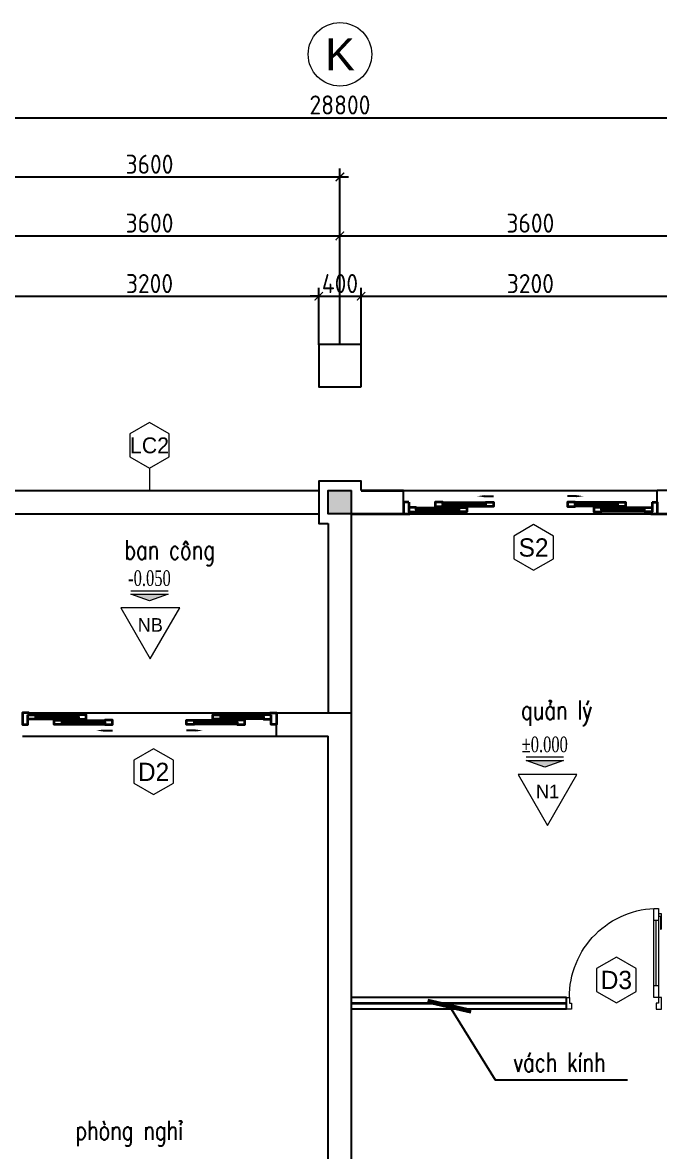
# Model space of a CAD drawing. Header units: millimetres. Extents: x 370 to 37395, y 1571 to 23130.
# Drawn here: x 16215 to 22235, y 12465 to 23130 of the extents above; entities that cross this region are included whole.
import ezdxf
from ezdxf.enums import TextEntityAlignment as Align

# ---------------------------------------------------------------- set-up
doc = ezdxf.new("R2010")
doc.units = ezdxf.units.MM
for name, color, linetype in [('Dim', 144, 'Continuous'), ('HATCH', 8, 'Continuous'), ('MURC', 7, 'Continuous'), ('TEXT', 11, 'Continuous'), ('THAY', 9, 'Continuous'), ('tuong', 11, 'Continuous')]:
    doc.layers.add(name, color=color, linetype=linetype)
for name, color, linetype, lineweight in [('N-CUA', 254, 'Continuous', 18), ('NETMANH', 43, 'Continuous', 15), ('NEW', 11, 'Continuous', 35), ('ZONES', 7, 'Continuous', 18)]:
    doc.layers.add(name, color=color, linetype=linetype, lineweight=lineweight)
doc.styles.add('ARIALH', font='VnArialH.TTF')
doc.styles.add('AVANTH', font='VnAvantH.TTF')
doc.styles.add('ISOCP', font='isocp.shx')
doc.styles.add('VNS', font='vntimeh.shx', dxfattribs={"width": 0.7})
doc.styles.add('VNSIMLI', font='vnsimli.shx', dxfattribs={"width": 0.75})
doc.dimstyles.new('1-100', dxfattribs={"dimtxt": 180, "dimasz": 80, "dimexe": 80, "dimexo": 0, "dimgap": 30, "dimtad": 1, "dimdec": 0, "dimzin": 0, "dimdsep": 46, "dimtxsty": 'ISOCP', "dimblk1": 'ARCHTICK', "dimblk2": 'ARCHTICK', "dimsah": 1, "dimcen": 0.09, "dimdle": 80, "dimclrd": 8, "dimclre": 256, "dimclrt": 11, "dimadec": 0, "dimazin": 0, "dimtfac": 1, "dimtdec": 0, "dimtix": 1, "dimtmove": 2, "dimatfit": 3, "dimldrblk": 'ARCHTICK', "dimfxl": 80, "dimtolj": 1, "dimtzin": 0, "dimlwd": -1, "dimarcsym": 0})
doc.dimstyles.new('100x2nn', dxfattribs={"dimscale": 2, "dimtxt": 180, "dimasz": 80, "dimexe": 80, "dimexo": 0, "dimgap": 30, "dimtad": 1, "dimdec": 0, "dimzin": 0, "dimdsep": 46, "dimtxsty": 'ISOCP', "dimblk1": 'ARCHTICK', "dimblk2": 'ARCHTICK', "dimsah": 1, "dimcen": 0.09, "dimdle": 80, "dimclrd": 8, "dimclre": 8, "dimclrt": 7, "dimadec": 0, "dimazin": 0, "dimtfac": 1, "dimtdec": 0, "dimtmove": 2, "dimatfit": 3, "dimldrblk": 'ARCHTICK', "dimfxl": 80, "dimtolj": 1, "dimtzin": 0, "dimarcsym": 0})

# ---------------------------------------------------------------- blocks, each defined once
blk = doc.blocks.new('_ArchTick')
at = {"color": 0, "linetype": 'ByBlock', "const_width": 0.15}
blk.add_lwpolyline([(-0.5, -0.5), (0.5, 0.5)], dxfattribs=at)
blk = doc.blocks.new('*D641')
at = {"layer": 'Defpoints', "color": 0, "transparency": 16777216}
for p in [(19014.87365143348, 20544.32543919711), (15814.87365143138, 20084.56268824228), (19014.87365143348, 20084.56268824228)]:
    blk.add_point(p, dxfattribs=at)
at = {"layer": 'Dim', "lineweight": -2, "transparency": 16777216}
for p, q in [((15814.87365143138, 20084.56268824228), (15814.87365143138, 20624.32543919711)), ((19014.87365143348, 20084.56268824228), (19014.87365143348, 20624.32543919711))]:
    blk.add_line(p, q, dxfattribs=at)
at = {"layer": 'Dim', "color": 8, "transparency": 16777216}
blk.add_line((15734.87365143138, 20544.32543919711), (19094.87365143348, 20544.32543919711), dxfattribs=at)
at = {"layer": 'Dim', "color": 8, "transparency": 16777216, "xscale": 80, "yscale": 80, "zscale": 80, "rotation": 180}
blk.add_blockref('_ArchTick', (15814.87365143138, 20544.32543919711), dxfattribs=at)
at = {"layer": 'Dim', "color": 8, "transparency": 16777216, "xscale": 80, "yscale": 80, "zscale": 80}
blk.add_blockref('_ArchTick', (19014.87365143348, 20544.32543919711), dxfattribs=at)
at = {"layer": 'Dim', "color": 11, "transparency": 16777216, "insert": (17414.87365143243, 20664.34315573254), "char_height": 180, "attachment_point": 5, "style": 'ISOCP'}
blk.add_mtext('\\A1;3200', dxfattribs=at)
blk = doc.blocks.new('*D642')
at = {"layer": 'Defpoints', "color": 0, "transparency": 16777216}
for p in [(19414.87365143115, 20544.32543919711), (19014.87365143348, 20084.56268824228), (19414.87365143115, 20084.56268824228)]:
    blk.add_point(p, dxfattribs=at)
at = {"layer": 'Dim', "lineweight": -2, "transparency": 16777216}
for p, q in [((19014.87365143348, 20084.56268824228), (19014.87365143348, 20624.32543919711)), ((19414.87365143115, 20084.56268824228), (19414.87365143115, 20624.32543919711))]:
    blk.add_line(p, q, dxfattribs=at)
at = {"layer": 'Dim', "color": 8, "transparency": 16777216}
for p, q in [((19014.87365143348, 20544.32543919711), (18934.87365143348, 20544.32543919711)), ((19014.87365143348, 20544.32543919711), (19414.87365143115, 20544.32543919711)), ((19414.87365143115, 20544.32543919711), (19494.87365143115, 20544.32543919711))]:
    blk.add_line(p, q, dxfattribs=at)
at = {"layer": 'Dim', "color": 8, "transparency": 16777216, "xscale": 80, "yscale": 80, "zscale": 80}
blk.add_blockref('_ArchTick', (19014.87365143348, 20544.32543919711), dxfattribs=at)
at = {"layer": 'Dim', "color": 8, "transparency": 16777216, "xscale": 80, "yscale": 80, "zscale": 80, "rotation": 180}
blk.add_blockref('_ArchTick', (19414.87365143115, 20544.32543919711), dxfattribs=at)
at = {"layer": 'Dim', "color": 11, "transparency": 16777216, "insert": (19214.87365143232, 20664.32543919711), "char_height": 180, "attachment_point": 5, "style": 'ISOCP'}
blk.add_mtext('\\A1;400', dxfattribs=at)
blk = doc.blocks.new('*D643')
at = {"layer": 'Defpoints', "color": 0, "transparency": 16777216}
for p in [(22614.87365143115, 20544.32543919711), (19414.87365143115, 20084.56268824228), (22614.87365143115, 20084.56268824228)]:
    blk.add_point(p, dxfattribs=at)
at = {"layer": 'Dim', "lineweight": -2, "transparency": 16777216}
for p, q in [((19414.87365143115, 20084.56268824228), (19414.87365143115, 20624.32543919711)), ((22614.87365143115, 20084.56268824228), (22614.87365143115, 20624.32543919711))]:
    blk.add_line(p, q, dxfattribs=at)
at = {"layer": 'Dim', "color": 8, "transparency": 16777216}
blk.add_line((19334.87365143115, 20544.32543919711), (22694.87365143115, 20544.32543919711), dxfattribs=at)
at = {"layer": 'Dim', "color": 8, "transparency": 16777216, "xscale": 80, "yscale": 80, "zscale": 80, "rotation": 180}
blk.add_blockref('_ArchTick', (19414.87365143115, 20544.32543919711), dxfattribs=at)
at = {"layer": 'Dim', "color": 8, "transparency": 16777216, "xscale": 80, "yscale": 80, "zscale": 80}
blk.add_blockref('_ArchTick', (22614.87365143115, 20544.32543919711), dxfattribs=at)
at = {"layer": 'Dim', "color": 11, "transparency": 16777216, "insert": (21014.87365143115, 20664.34315573254), "char_height": 180, "attachment_point": 5, "style": 'ISOCP'}
blk.add_mtext('\\A1;3200', dxfattribs=at)
blk = doc.blocks.new('*D607')
at = {"layer": 'Defpoints', "color": 0, "transparency": 16777216}
for p in [(19214.87365143115, 21115.64481873914), (15614.87365143138, 20084.56268824228), (19214.87365143115, 20084.56268824228)]:
    blk.add_point(p, dxfattribs=at)
at = {"layer": 'Dim', "lineweight": -2, "transparency": 16777216}
for p, q in [((15614.87365143138, 20084.56268824228), (15614.87365143138, 21195.64481873914)), ((19214.87365143115, 20084.56268824228), (19214.87365143115, 21195.64481873914))]:
    blk.add_line(p, q, dxfattribs=at)
at = {"layer": 'Dim', "color": 8, "transparency": 16777216}
blk.add_line((15534.87365143138, 21115.64481873914), (19294.87365143115, 21115.64481873914), dxfattribs=at)
at = {"layer": 'Dim', "color": 8, "transparency": 16777216, "xscale": 80, "yscale": 80, "zscale": 80, "rotation": 180}
blk.add_blockref('_ArchTick', (15614.87365143138, 21115.64481873914), dxfattribs=at)
at = {"layer": 'Dim', "color": 8, "transparency": 16777216, "xscale": 80, "yscale": 80, "zscale": 80}
blk.add_blockref('_ArchTick', (19214.87365143115, 21115.64481873914), dxfattribs=at)
at = {"layer": 'Dim', "color": 11, "transparency": 16777216, "insert": (17414.87365143127, 21235.64481873914), "char_height": 180, "attachment_point": 5, "style": 'ISOCP'}
blk.add_mtext('\\A1;3600', dxfattribs=at)
blk = doc.blocks.new('*D608')
at = {"layer": 'Defpoints', "color": 0, "transparency": 16777216}
for p in [(22814.87365143115, 21115.64481873914), (19214.87365143115, 20084.56268824228), (22814.87365143115, 20084.56268824228)]:
    blk.add_point(p, dxfattribs=at)
at = {"layer": 'Dim', "lineweight": -2, "transparency": 16777216}
for p, q in [((19214.87365143115, 20084.56268824228), (19214.87365143115, 21195.64481873914)), ((22814.87365143115, 20084.56268824228), (22814.87365143115, 21195.64481873914))]:
    blk.add_line(p, q, dxfattribs=at)
at = {"layer": 'Dim', "color": 8, "transparency": 16777216}
blk.add_line((19134.87365143115, 21115.64481873914), (22894.87365143115, 21115.64481873914), dxfattribs=at)
at = {"layer": 'Dim', "color": 8, "transparency": 16777216, "xscale": 80, "yscale": 80, "zscale": 80, "rotation": 180}
blk.add_blockref('_ArchTick', (19214.87365143115, 21115.64481873914), dxfattribs=at)
at = {"layer": 'Dim', "color": 8, "transparency": 16777216, "xscale": 80, "yscale": 80, "zscale": 80}
blk.add_blockref('_ArchTick', (22814.87365143115, 21115.64481873914), dxfattribs=at)
at = {"layer": 'Dim', "color": 11, "transparency": 16777216, "insert": (21014.87365143115, 21235.64481873914), "char_height": 180, "attachment_point": 5, "style": 'ISOCP'}
blk.add_mtext('\\A1;3600', dxfattribs=at)
blk = doc.blocks.new('*D626')
at = {"layer": 'Defpoints', "color": 0, "transparency": 16777216}
for p in [(19214.87365143115, 21672.0965163998), (15614.87365143138, 20559.06554440099), (19214.87365143115, 20559.06554440099)]:
    blk.add_point(p, dxfattribs=at)
at = {"layer": 'Dim', "color": 8, "transparency": 16777216}
blk.add_line((15534.87365143138, 21672.0965163998), (19294.87365143115, 21672.0965163998), dxfattribs=at)
at = {"layer": 'Dim', "lineweight": -2, "transparency": 16777216}
for p, q in [((15614.87365143138, 20559.06554440099), (15614.87365143138, 21752.0965163998)), ((19214.87365143115, 20559.06554440099), (19214.87365143115, 21752.0965163998))]:
    blk.add_line(p, q, dxfattribs=at)
at = {"layer": 'Dim', "color": 8, "transparency": 16777216, "xscale": 80, "yscale": 80, "zscale": 80, "rotation": 180}
blk.add_blockref('_ArchTick', (15614.87365143138, 21672.0965163998), dxfattribs=at)
at = {"layer": 'Dim', "color": 8, "transparency": 16777216, "xscale": 80, "yscale": 80, "zscale": 80}
blk.add_blockref('_ArchTick', (19214.87365143115, 21672.0965163998), dxfattribs=at)
at = {"layer": 'Dim', "color": 11, "transparency": 16777216, "insert": (17414.87365143127, 21792.0965163998), "char_height": 180, "attachment_point": 5, "style": 'ISOCP'}
blk.add_mtext('\\A1;3600', dxfattribs=at)
blk = doc.blocks.new('AXIS')
at = {"layer": 'ZONES'}
blk.add_circle((0, 0), 300, dxfattribs=at)
at = {"layer": 'ZONES', "style": 'ARIALH'}
blk.add_attdef('TENTRUCDINHVI', text='', height=300, dxfattribs=at).set_placement((0, 0), align=Align.MIDDLE)
blk = doc.blocks.new('*D592')
at = {"layer": 'Defpoints', "color": 0, "transparency": 16777216}
for p in [(33614.87365143115, 22231.98513954987), (4814.873651431612, 20559.06554440099), (33614.87365143115, 20559.06554440099)]:
    blk.add_point(p, dxfattribs=at)
at = {"layer": 'Dim', "lineweight": -2, "transparency": 16777216}
for p, q in [((4814.873651431612, 20559.06554440099), (4814.873651431612, 22311.98513954987)), ((33614.87365143115, 20559.06554440099), (33614.87365143115, 22311.98513954987))]:
    blk.add_line(p, q, dxfattribs=at)
at = {"layer": 'Dim', "color": 8, "transparency": 16777216}
blk.add_line((4734.873651431612, 22231.98513954987), (33694.87365143115, 22231.98513954987), dxfattribs=at)
at = {"layer": 'Dim', "color": 8, "transparency": 16777216, "xscale": 80, "yscale": 80, "zscale": 80, "rotation": 180}
blk.add_blockref('_ArchTick', (4814.873651431612, 22231.98513954987), dxfattribs=at)
at = {"layer": 'Dim', "color": 8, "transparency": 16777216, "xscale": 80, "yscale": 80, "zscale": 80}
blk.add_blockref('_ArchTick', (33614.87365143115, 22231.98513954987), dxfattribs=at)
at = {"layer": 'Dim', "color": 11, "transparency": 16777216, "insert": (19214.87365143138, 22352.00285608531), "char_height": 180, "attachment_point": 5, "style": 'ISOCP'}
blk.add_mtext('\\A1;28800', dxfattribs=at)
blk = doc.blocks.new('D-W')
blk.add_lwpolyline([(0, 0), (-259.8076211353182, -150), (-259.8076211353182, -450), (0, -600), (259.8076211353182, -450), (259.8076211353182, -150)], close=True)
at = {"layer": 'ZONES', "style": 'AVANTH'}
blk.add_attdef('DS', text='', height=240, dxfattribs=at).set_placement((-2.2700988e-09, -299.9999999994325), align=Align.MIDDLE)
blk = doc.blocks.new('c900')
blk.add_line((51.42857142843422, 224.2857142854773), (51.42857142843422, 838.571428570256))
for points in [[(28.57142857133295, 903.0039585628838), (3.851529801933793, 903.0039585628838), (3.851529801933793, 754.6845659462268)], [(28.57142857133295, 878.2840597934846), (8.795509555842727, 878.2840597934846), (8.795509555784518, 754.6845659462268), (3.851529801933793, 754.6845659462268)], [(28.57142857133295, 838.571428570256), (74.28571428553549, 838.571428570256), (74.28571428553549, 952.8571428557623), (28.57142857133295, 952.8571428557623), (28.57142857133295, 838.571428570256)], [(28.57142857133295, 853.5641610240273), (28.57142857133295, 208.8795950778003)], [(74.28571428553549, 224.2857142854773), (74.2857142855937, 868.9702802317332)], [(74.28571428553549, 224.2857142854773), (28.57142857133295, 224.2857142854773), (28.57142857133295, 109.9999999999709), (74.28571428553549, 109.9999999999709), (74.28571428553549, 224.2857142854773)]]:
    blk.add_lwpolyline(points)
for points in [[(0, 0), (-2.91038e-11, 109.9999999999709), (28.57142857133295, 109.9999999999709), (28.57142857136205, 57.1428571427532), (50.00000000005821, 57.1428571427823), (50.00000000005821, 2.91038e-11)], [(899.9999999985448, 0), (899.9999999985156, 109.9999999999709), (871.4285714271537, 109.9999999999709), (871.4285714271828, 57.1428571427532), (850.0000000000291, 57.1428571427532), (850.0000000000291, 0)]]:
    blk.add_lwpolyline(points, close=True)
at = {"layer": 'NETMANH'}
blk.add_arc((33.06471053045243, 114.4932819590321), 838.3759018727583, 359.6929213673293, 90.30707863267065, dxfattribs=at)
blk = doc.blocks.new('CAODO')
blk.add_hatch(color=256).paths.add_polyline_path([(0, 0), (-225, 80), (225, 80)])
blk.add_line((-224.999999998021, 123.5442020691989), (225.0000000019791, 123.5442020691989))
blk.add_lwpolyline([(0, 0), (-225, 80), (225, 80), (0, 0)])
at = {"layer": 'ZONES', "style": 'VNS', "width": 0.7}
blk.add_attdef('CAODO', text='', height=187.2, dxfattribs=at).set_placement((1.9790605e-09, 273.5442020691989), align=Align.MIDDLE)
blk = doc.blocks.new('MAT')
blk.add_lwpolyline([(-11.35755759902531, 94.63501609479229), (508.2576846716692, 994.6350160947912), (-530.9727998696653, 994.6350160947912)], close=True)
at = {"layer": 'ZONES', "style": 'AVANTH'}
blk.add_attdef('DS', text='', height=240, dxfattribs=at).set_placement((-11.35755760129905, 694.6350160944284), align=Align.MIDDLE)

msp = doc.modelspace()

# ---------------------------------------------------------------- hatches: boundary and pattern name
at = {"layer": 'HATCH'}
msp.add_hatch(color=256, dxfattribs=at).paths.add_polyline_path([(19324.87365143115, 18488.58261080562), (19104.87365143115, 18488.58261080562), (19104.87365143115, 18708.58261080562), (19324.87365143115, 18708.58261080562)])

# ---------------------------------------------------------------- linework, layer by layer
at = {"layer": 'HATCH', "linetype": 'Continuous'}
for p, q in [((19814.87365143417, 18708.58261080841), (22214.87365143488, 18708.58261080841)), ((19874.87365143394, 18488.58261080469), (22154.87365143487, 18488.58261080469)), ((16274.87365143045, 16608.58261080282), (18554.87365143138, 16608.58261080282)), ((16214.87365143068, 16388.58261080562), (18614.87365143138, 16388.58261080562))]:
    msp.add_line(p, q, dxfattribs=at)
at = {"layer": 'MURC'}
for p, q in [((20579.54049160259, 18655.61430099151), (20664.84673665741, 18655.61430099151)), ((21450.20681126832, 18655.61430099151), (21364.9005662135, 18655.61430099151)), ((16979.5404915991, 16441.55092061694), (17064.84673665391, 16441.55092061694)), ((17850.20681126483, 16441.55092061694), (17764.90056621001, 16441.55092061694))]:
    msp.add_line(p, q, dxfattribs=at)
for points in [[(20592.87365143371, 18575.58261080469), (20186.87365143394, 18575.58261080469), (20186.87365143394, 18581.58261080469), (20592.87365143371, 18581.58261080469)], [(21436.87365143511, 18575.58261080469), (21842.87365143488, 18575.58261080469), (21842.87365143488, 18581.58261080469), (21436.87365143511, 18581.58261080469)], [(20342.87365143395, 18525.58261080469), (19936.87365143394, 18525.58261080469), (19936.87365143394, 18531.58261080469), (20342.87365143395, 18531.58261080469)], [(21686.87365143488, 18525.58261080469), (22092.87365143488, 18525.58261080469), (22092.87365143488, 18531.58261080469), (21686.87365143488, 18531.58261080469)], [(16742.87365143022, 16571.58261080283), (16336.87365143045, 16571.58261080283), (16336.87365143045, 16565.58261080282), (16742.87365143022, 16565.58261080282)], [(18086.87365143138, 16571.58261080283), (18492.87365143138, 16571.58261080283), (18492.87365143138, 16565.58261080282), (18086.87365143138, 16565.58261080282)], [(16992.87365143022, 16521.58261080282), (16586.87365143022, 16521.58261080282), (16586.87365143022, 16515.58261080283), (16992.87365143022, 16515.58261080283)], [(17836.87365143161, 16521.58261080282), (18242.87365143138, 16521.58261080282), (18242.87365143138, 16515.58261080283), (17836.87365143161, 16515.58261080283)]]:
    msp.add_lwpolyline(points, close=True, dxfattribs=at)
at = {"layer": 'NEW'}
for p, q in [((19414.87365143115, 18708.58261080562), (19814.87365143394, 18708.58261080562)), ((19324.87365143138, 18488.58261080562), (19874.87365143394, 18488.58261080469)), ((21354.87365143255, 13863.58261080375), (19324.87365143161, 13863.58261080375))]:
    msp.add_line(p, q, dxfattribs=at)
for points in [[(19864.87365143394, 18598.58261080469), (19814.87365143394, 18598.58261080469), (19814.87365143394, 18488.58261080469)], [(19864.87365143394, 18598.58261080469), (19864.87365143394, 18508.58261080469), (19928.87365143394, 18508.58261080469), (19928.87365143394, 18510.58261080469), (19930.87365143394, 18510.58261080469), (19930.87365143394, 18508.58261080469), (19936.87365143394, 18508.58261080469), (19936.87365143394, 18510.58261080469), (19942.87365143394, 18516.58261080469), (19944.87365143394, 18516.58261080469), (19944.87365143394, 18525.58261080469), (19936.87365143394, 18525.58261080469), (19936.87365143394, 18548.58261080469), (19930.87365143394, 18548.58261080469), (19930.87365143394, 18546.58261080469), (19928.87365143394, 18546.58261080469), (19928.87365143394, 18548.58261080469), (19864.87365143394, 18548.58261080469)], [(22164.87365143488, 18598.58261080469), (22164.87365143488, 18508.58261080469), (22100.87365143488, 18508.58261080469), (22100.87365143488, 18510.58261080469), (22098.87365143488, 18510.58261080469), (22098.87365143488, 18508.58261080469), (22092.87365143488, 18508.58261080469), (22092.87365143488, 18510.58261080469), (22086.87365143464, 18516.58261080469), (22084.87365143488, 18516.58261080469), (22084.87365143488, 18525.58261080469), (22092.87365143488, 18525.58261080469), (22092.87365143488, 18548.58261080469), (22098.87365143488, 18548.58261080469), (22098.87365143488, 18546.58261080469), (22100.87365143488, 18546.58261080469), (22100.87365143488, 18548.58261080469), (22164.87365143488, 18548.58261080469)], [(22164.87365143488, 18598.58261080469), (22214.87365143488, 18598.58261080469), (22214.87365143488, 18488.58261080469)], [(19874.87365143394, 18488.58261080469), (19874.87365143394, 18508.58261080469)], [(22154.87365143487, 18508.58261080469), (22154.87365143487, 18488.58261080469), (22704.87365143115, 18488.58261080562)], [(16274.87365143045, 16588.58261080282), (16274.87365143045, 16608.58261080282), (16214.87365143045, 16608.58261080282), (16214.87365143045, 16498.58261080282), (16264.87365143045, 16498.58261080282), (16264.87365143045, 16588.58261080282), (16264.87365143045, 16588.58261080282)], [(16264.87365143045, 16588.58261080282), (16328.87365143045, 16588.58261080282), (16328.87365143045, 16586.58261080282), (16330.87365143045, 16586.58261080282), (16330.87365143045, 16588.58261080282), (16336.87365143045, 16588.58261080282), (16336.87365143045, 16586.58261080282), (16342.87365143068, 16580.58261080283), (16344.87365143045, 16580.58261080283), (16344.87365143045, 16571.58261080283), (16336.87365143045, 16571.58261080283), (16336.87365143045, 16548.58261080282), (16330.87365143045, 16548.58261080282), (16330.87365143045, 16550.58261080283), (16328.87365143045, 16550.58261080283), (16328.87365143045, 16548.58261080282), (16264.87365143045, 16548.58261080282)], [(18564.87365143138, 16588.58261080282), (18500.87365143138, 16588.58261080282), (18500.87365143138, 16586.58261080282), (18498.87365143138, 16586.58261080282), (18498.87365143138, 16588.58261080282), (18492.87365143138, 16588.58261080282), (18492.87365143138, 16586.58261080282), (18486.87365143115, 16580.58261080283), (18484.87365143138, 16580.58261080283), (18484.87365143138, 16571.58261080283), (18492.87365143138, 16571.58261080283), (18492.87365143138, 16548.58261080282), (18498.87365143138, 16548.58261080282), (18498.87365143138, 16550.58261080283), (18500.87365143138, 16550.58261080283), (18500.87365143138, 16548.58261080282), (18564.87365143138, 16548.58261080282)], [(18554.87365143138, 16588.58261080282), (18554.87365143138, 16608.58261080282), (18614.87365143138, 16608.58261080282), (18614.87365143138, 16498.58261080282), (18564.87365143138, 16498.58261080282), (18564.87365143138, 16588.58261080282), (18564.87365143138, 16588.58261080282)]]:
    msp.add_lwpolyline(points, dxfattribs=at)
for points in [[(20178.87365143395, 18598.58261080469), (20114.87365143394, 18598.58261080469), (20114.87365143394, 18558.58261080469), (20178.87365143395, 18558.58261080469), (20178.87365143395, 18558.58261080469), (20178.87365143395, 18560.58261080469), (20180.87365143395, 18560.58261080469), (20180.87365143395, 18558.58261080469), (20186.87365143394, 18558.58261080469), (20186.87365143394, 18560.58261080469), (20192.87365143394, 18566.58261080469), (20194.87365143394, 18566.58261080469), (20194.87365143394, 18575.58261080469), (20186.87365143394, 18575.58261080469), (20186.87365143394, 18598.58261080469), (20180.87365143395, 18598.58261080469), (20180.87365143395, 18596.58261080469), (20178.87365143395, 18596.58261080469)], [(20600.87365143371, 18598.58261080469), (20664.87365143371, 18598.58261080469), (20664.87365143371, 18558.58261080469), (20600.87365143371, 18558.58261080469), (20600.87365143371, 18558.58261080469), (20600.87365143371, 18560.58261080469), (20598.87365143371, 18560.58261080469), (20598.87365143371, 18558.58261080469), (20592.87365143371, 18558.58261080469), (20592.87365143371, 18560.58261080469), (20586.87365143348, 18566.58261080469), (20584.87365143371, 18566.58261080469), (20584.87365143371, 18575.58261080469), (20592.87365143371, 18575.58261080469), (20592.87365143371, 18598.58261080469), (20598.87365143371, 18598.58261080469), (20598.87365143371, 18596.58261080469), (20600.87365143371, 18596.58261080469)], [(21428.87365143511, 18598.58261080469), (21364.87365143511, 18598.58261080469), (21364.87365143511, 18558.58261080469), (21428.87365143511, 18558.58261080469), (21428.87365143511, 18558.58261080469), (21428.87365143511, 18560.58261080469), (21430.87365143511, 18560.58261080469), (21430.87365143511, 18558.58261080469), (21436.87365143511, 18558.58261080469), (21436.87365143511, 18560.58261080469), (21442.87365143511, 18566.58261080469), (21444.87365143511, 18566.58261080469), (21444.87365143511, 18575.58261080469), (21436.87365143511, 18575.58261080469), (21436.87365143511, 18598.58261080469), (21430.87365143511, 18598.58261080469), (21430.87365143511, 18596.58261080469), (21428.87365143511, 18596.58261080469)], [(21850.87365143488, 18598.58261080469), (21914.87365143487, 18598.58261080469), (21914.87365143487, 18558.58261080469), (21850.87365143488, 18558.58261080469), (21850.87365143488, 18558.58261080469), (21850.87365143488, 18560.58261080469), (21848.87365143488, 18560.58261080469), (21848.87365143488, 18558.58261080469), (21842.87365143488, 18558.58261080469), (21842.87365143488, 18560.58261080469), (21836.87365143487, 18566.58261080469), (21834.87365143487, 18566.58261080469), (21834.87365143487, 18575.58261080469), (21842.87365143488, 18575.58261080469), (21842.87365143488, 18598.58261080469), (21848.87365143488, 18598.58261080469), (21848.87365143488, 18596.58261080469), (21850.87365143488, 18596.58261080469)], [(20350.87365143394, 18548.58261080469), (20414.87365143394, 18548.58261080469), (20414.87365143394, 18508.58261080469), (20350.87365143394, 18508.58261080469), (20350.87365143394, 18508.58261080469), (20350.87365143394, 18510.58261080469), (20348.87365143394, 18510.58261080469), (20348.87365143394, 18508.58261080469), (20342.87365143395, 18508.58261080469), (20342.87365143395, 18510.58261080469), (20336.87365143371, 18516.58261080469), (20334.87365143394, 18516.58261080469), (20334.87365143394, 18525.58261080469), (20342.87365143395, 18525.58261080469), (20342.87365143395, 18548.58261080469), (20348.87365143394, 18548.58261080469), (20348.87365143394, 18546.58261080469), (20350.87365143394, 18546.58261080469)], [(21678.87365143488, 18548.58261080469), (21614.87365143488, 18548.58261080469), (21614.87365143488, 18508.58261080469), (21678.87365143488, 18508.58261080469), (21678.87365143488, 18508.58261080469), (21678.87365143488, 18510.58261080469), (21680.87365143488, 18510.58261080469), (21680.87365143488, 18508.58261080469), (21686.87365143488, 18508.58261080469), (21686.87365143488, 18510.58261080469), (21692.87365143511, 18516.58261080469), (21694.87365143488, 18516.58261080469), (21694.87365143488, 18525.58261080469), (21686.87365143488, 18525.58261080469), (21686.87365143488, 18548.58261080469), (21680.87365143488, 18548.58261080469), (21680.87365143488, 18546.58261080469), (21678.87365143488, 18546.58261080469)], [(16578.87365143022, 16498.58261080282), (16514.87365143022, 16498.58261080282), (16514.87365143022, 16538.58261080283), (16578.87365143022, 16538.58261080283), (16578.87365143022, 16538.58261080283), (16578.87365143022, 16536.58261080282), (16580.87365143022, 16536.58261080282), (16580.87365143022, 16538.58261080283), (16586.87365143022, 16538.58261080283), (16586.87365143022, 16536.58261080282), (16592.87365143045, 16530.58261080283), (16594.87365143022, 16530.58261080283), (16594.87365143022, 16521.58261080282), (16586.87365143022, 16521.58261080282), (16586.87365143022, 16498.58261080282), (16580.87365143022, 16498.58261080282), (16580.87365143022, 16500.58261080283), (16578.87365143022, 16500.58261080283)], [(16750.87365143022, 16548.58261080282), (16814.87365143022, 16548.58261080282), (16814.87365143022, 16588.58261080282), (16750.87365143022, 16588.58261080282), (16750.87365143022, 16588.58261080282), (16750.87365143022, 16586.58261080282), (16748.87365143022, 16586.58261080282), (16748.87365143022, 16588.58261080282), (16742.87365143022, 16588.58261080282), (16742.87365143022, 16586.58261080282), (16736.87365143022, 16580.58261080283), (16734.87365143022, 16580.58261080283), (16734.87365143022, 16571.58261080283), (16742.87365143022, 16571.58261080283), (16742.87365143022, 16548.58261080282), (16748.87365143022, 16548.58261080282), (16748.87365143022, 16550.58261080283), (16750.87365143022, 16550.58261080283)], [(17000.87365143022, 16498.58261080282), (17064.87365143022, 16498.58261080282), (17064.87365143022, 16538.58261080283), (17000.87365143022, 16538.58261080283), (17000.87365143022, 16538.58261080283), (17000.87365143022, 16536.58261080282), (16998.87365143022, 16536.58261080282), (16998.87365143022, 16538.58261080283), (16992.87365143022, 16538.58261080283), (16992.87365143022, 16536.58261080282), (16986.87365143022, 16530.58261080283), (16984.87365143022, 16530.58261080283), (16984.87365143022, 16521.58261080282), (16992.87365143022, 16521.58261080282), (16992.87365143022, 16498.58261080282), (16998.87365143022, 16498.58261080282), (16998.87365143022, 16500.58261080283), (17000.87365143022, 16500.58261080283)], [(17828.87365143161, 16498.58261080282), (17764.87365143161, 16498.58261080282), (17764.87365143161, 16538.58261080283), (17828.87365143161, 16538.58261080283), (17828.87365143161, 16538.58261080283), (17828.87365143161, 16536.58261080282), (17830.87365143161, 16536.58261080282), (17830.87365143161, 16538.58261080283), (17836.87365143161, 16538.58261080283), (17836.87365143161, 16536.58261080282), (17842.87365143161, 16530.58261080283), (17844.87365143161, 16530.58261080283), (17844.87365143161, 16521.58261080282), (17836.87365143161, 16521.58261080282), (17836.87365143161, 16498.58261080282), (17830.87365143161, 16498.58261080282), (17830.87365143161, 16500.58261080283), (17828.87365143161, 16500.58261080283)], [(18078.87365143138, 16548.58261080282), (18014.87365143138, 16548.58261080282), (18014.87365143138, 16588.58261080282), (18078.87365143138, 16588.58261080282), (18078.87365143138, 16588.58261080282), (18078.87365143138, 16586.58261080282), (18080.87365143138, 16586.58261080282), (18080.87365143138, 16588.58261080282), (18086.87365143138, 16588.58261080282), (18086.87365143138, 16586.58261080282), (18092.87365143161, 16580.58261080283), (18094.87365143138, 16580.58261080283), (18094.87365143138, 16571.58261080283), (18086.87365143138, 16571.58261080283), (18086.87365143138, 16548.58261080282), (18080.87365143138, 16548.58261080282), (18080.87365143138, 16550.58261080283), (18078.87365143138, 16550.58261080283)], [(18250.87365143138, 16498.58261080282), (18314.87365143138, 16498.58261080282), (18314.87365143138, 16538.58261080283), (18250.87365143138, 16538.58261080283), (18250.87365143138, 16538.58261080283), (18250.87365143138, 16536.58261080282), (18248.87365143138, 16536.58261080282), (18248.87365143138, 16538.58261080283), (18242.87365143138, 16538.58261080283), (18242.87365143138, 16536.58261080282), (18236.87365143138, 16530.58261080283), (18234.87365143138, 16530.58261080283), (18234.87365143138, 16521.58261080282), (18242.87365143138, 16521.58261080282), (18242.87365143138, 16498.58261080282), (18248.87365143138, 16498.58261080282), (18248.87365143138, 16500.58261080283), (18250.87365143138, 16500.58261080283)]]:
    msp.add_lwpolyline(points, close=True, dxfattribs=at)
at = {"layer": 'THAY', "ltscale": 400}
for p, q in [((15814.87365143138, 18708.58261080562), (19014.87365143115, 18708.58261080562)), ((15814.87365143138, 18488.58261080562), (19014.87365143115, 18488.58261080562)), ((21354.87365143255, 13918.58261080376), (19324.87365143161, 13918.58261080376)), ((21354.87365143255, 13808.58261080329), (21354.87365143255, 13918.58261080282)), ((21354.87365143255, 13808.58261080329), (19324.87365143138, 13808.58261080282))]:
    msp.add_line(p, q, dxfattribs=at)
at = {"layer": 'THAY'}
for points in [[(20186.87365143394, 18598.58261080469), (20592.87365143394, 18598.58261080469)], [(20186.87365143394, 18558.58261080469), (20592.87365143394, 18558.58261080469)], [(21842.87365143488, 18598.58261080469), (21436.87365143488, 18598.58261080469)], [(21842.87365143488, 18558.58261080469), (21436.87365143488, 18558.58261080469)], [(19936.87365143394, 18548.58261080469), (20342.87365143395, 18548.58261080469)], [(19936.87365143394, 18508.58261080469), (20342.87365143395, 18508.58261080469)], [(22092.87365143488, 18548.58261080469), (21686.87365143488, 18548.58261080469)], [(22092.87365143488, 18508.58261080469), (21686.87365143488, 18508.58261080469)], [(16336.87365143045, 16588.58261080282), (16742.87365143045, 16588.58261080282)], [(16336.87365143045, 16548.58261080282), (16742.87365143045, 16548.58261080282)], [(16586.87365143022, 16538.58261080283), (16992.87365143022, 16538.58261080283)], [(18242.87365143138, 16538.58261080283), (17836.87365143138, 16538.58261080283)], [(18492.87365143138, 16588.58261080282), (18086.87365143138, 16588.58261080282)], [(18492.87365143138, 16548.58261080282), (18086.87365143138, 16548.58261080282)], [(16586.87365143022, 16498.58261080282), (16992.87365143022, 16498.58261080282)], [(18242.87365143138, 16498.58261080282), (17836.87365143138, 16498.58261080282)]]:
    msp.add_lwpolyline(points, dxfattribs=at)
at = {"layer": 'THAY', "color": 8}
for points in [[(20186.87365143394, 18596.58261080469), (20592.87365143394, 18596.58261080469)], [(20186.87365143394, 18560.58261080469), (20592.87365143394, 18560.58261080469)], [(20194.87365143371, 18590.58261080469), (20584.87365143395, 18590.58261080469)], [(20194.87365143371, 18566.58261080469), (20584.87365143395, 18566.58261080469)], [(21842.87365143488, 18596.58261080469), (21436.87365143488, 18596.58261080469)], [(21842.87365143488, 18560.58261080469), (21436.87365143488, 18560.58261080469)], [(21834.87365143511, 18590.58261080469), (21444.87365143488, 18590.58261080469)], [(21834.87365143511, 18566.58261080469), (21444.87365143488, 18566.58261080469)], [(19936.87365143394, 18546.58261080469), (20342.87365143395, 18546.58261080469)], [(19936.87365143394, 18510.58261080469), (20342.87365143395, 18510.58261080469)], [(19944.87365143394, 18540.58261080469), (20334.87365143394, 18540.58261080469)], [(19944.87365143394, 18516.58261080469), (20334.87365143394, 18516.58261080469)], [(22092.87365143488, 18546.58261080469), (21686.87365143488, 18546.58261080469)], [(22092.87365143488, 18510.58261080469), (21686.87365143488, 18510.58261080469)], [(22084.87365143488, 18540.58261080469), (21694.87365143488, 18540.58261080469)], [(22084.87365143488, 18516.58261080469), (21694.87365143488, 18516.58261080469)], [(16336.87365143045, 16586.58261080282), (16742.87365143045, 16586.58261080282)], [(16336.87365143045, 16550.58261080283), (16742.87365143045, 16550.58261080283)], [(16344.87365143021, 16580.58261080283), (16734.87365143045, 16580.58261080283)], [(16344.87365143021, 16556.58261080283), (16734.87365143045, 16556.58261080283)], [(16586.87365143022, 16536.58261080282), (16992.87365143022, 16536.58261080282)], [(18242.87365143138, 16536.58261080282), (17836.87365143138, 16536.58261080282)], [(18492.87365143138, 16586.58261080282), (18086.87365143138, 16586.58261080282)], [(18492.87365143138, 16550.58261080283), (18086.87365143138, 16550.58261080283)], [(18484.87365143138, 16580.58261080283), (18094.87365143138, 16580.58261080283)], [(18484.87365143138, 16556.58261080283), (18094.87365143138, 16556.58261080283)], [(16586.87365143022, 16500.58261080283), (16992.87365143022, 16500.58261080283)], [(16594.87365143022, 16530.58261080283), (16984.87365143022, 16530.58261080283)], [(16594.87365143022, 16506.58261080282), (16984.87365143022, 16506.58261080282)], [(18242.87365143138, 16500.58261080283), (17836.87365143138, 16500.58261080283)], [(18234.87365143161, 16530.58261080283), (17844.87365143138, 16530.58261080283)], [(18234.87365143161, 16506.58261080282), (17844.87365143138, 16506.58261080282)]]:
    msp.add_lwpolyline(points, dxfattribs=at)
at = {"layer": 'THAY', "color": 7}
for points in [[(20186.87365143394, 18596.58261080469), (20186.87365143394, 18581.58261080469), (20186.87365143394, 18581.58261080469), (20194.87365143394, 18581.58261080469), (20194.87365143394, 18590.58261080469), (20192.87365143394, 18590.58261080469)], [(20592.87365143371, 18596.58261080469), (20592.87365143371, 18581.58261080469), (20592.87365143371, 18581.58261080469), (20584.87365143371, 18581.58261080469), (20584.87365143371, 18590.58261080469), (20586.87365143348, 18590.58261080469)], [(21436.87365143511, 18596.58261080469), (21436.87365143511, 18581.58261080469), (21436.87365143511, 18581.58261080469), (21444.87365143511, 18581.58261080469), (21444.87365143511, 18590.58261080469), (21442.87365143511, 18590.58261080469)], [(21842.87365143488, 18596.58261080469), (21842.87365143488, 18581.58261080469), (21842.87365143488, 18581.58261080469), (21834.87365143487, 18581.58261080469), (21834.87365143487, 18590.58261080469), (21836.87365143487, 18590.58261080469)], [(19936.87365143394, 18546.58261080469), (19936.87365143394, 18531.58261080469), (19936.87365143394, 18531.58261080469), (19944.87365143394, 18531.58261080469), (19944.87365143394, 18540.58261080469), (19942.87365143394, 18540.58261080469)], [(20342.87365143395, 18546.58261080469), (20342.87365143395, 18531.58261080469), (20342.87365143395, 18531.58261080469), (20334.87365143394, 18531.58261080469), (20334.87365143394, 18540.58261080469), (20336.87365143371, 18540.58261080469)], [(21686.87365143488, 18546.58261080469), (21686.87365143488, 18531.58261080469), (21686.87365143488, 18531.58261080469), (21694.87365143488, 18531.58261080469), (21694.87365143488, 18540.58261080469), (21692.87365143511, 18540.58261080469)], [(22092.87365143488, 18546.58261080469), (22092.87365143488, 18531.58261080469), (22092.87365143488, 18531.58261080469), (22084.87365143488, 18531.58261080469), (22084.87365143488, 18540.58261080469), (22086.87365143464, 18540.58261080469)], [(16336.87365143045, 16550.58261080283), (16336.87365143045, 16565.58261080282), (16336.87365143045, 16565.58261080282), (16344.87365143045, 16565.58261080282), (16344.87365143045, 16556.58261080283), (16342.87365143068, 16556.58261080283)], [(16742.87365143022, 16550.58261080283), (16742.87365143022, 16565.58261080282), (16742.87365143022, 16565.58261080282), (16734.87365143022, 16565.58261080282), (16734.87365143022, 16556.58261080283), (16736.87365143022, 16556.58261080283)], [(18086.87365143138, 16550.58261080283), (18086.87365143138, 16565.58261080282), (18086.87365143138, 16565.58261080282), (18094.87365143138, 16565.58261080282), (18094.87365143138, 16556.58261080283), (18092.87365143161, 16556.58261080283)], [(18492.87365143138, 16550.58261080283), (18492.87365143138, 16565.58261080282), (18492.87365143138, 16565.58261080282), (18484.87365143138, 16565.58261080282), (18484.87365143138, 16556.58261080283), (18486.87365143115, 16556.58261080283)], [(16586.87365143022, 16500.58261080283), (16586.87365143022, 16515.58261080283), (16586.87365143022, 16515.58261080283), (16594.87365143022, 16515.58261080283), (16594.87365143022, 16506.58261080282), (16592.87365143045, 16506.58261080282)], [(16992.87365143022, 16500.58261080283), (16992.87365143022, 16515.58261080283), (16992.87365143022, 16515.58261080283), (16984.87365143022, 16515.58261080283), (16984.87365143022, 16506.58261080282), (16986.87365143022, 16506.58261080282)], [(17836.87365143161, 16500.58261080283), (17836.87365143161, 16515.58261080283), (17836.87365143161, 16515.58261080283), (17844.87365143161, 16515.58261080283), (17844.87365143161, 16506.58261080282), (17842.87365143161, 16506.58261080282)], [(18242.87365143138, 16500.58261080283), (18242.87365143138, 16515.58261080283), (18242.87365143138, 16515.58261080283), (18234.87365143138, 16515.58261080283), (18234.87365143138, 16506.58261080282), (18236.87365143138, 16506.58261080282)]]:
    msp.add_lwpolyline(points, close=True, dxfattribs=at)
at = {"layer": 'tuong', "ltscale": 400}
for p, q in [((19814.87365143022, 18488.58261080562), (19814.87365143045, 18708.58261080515)), ((22214.87365143045, 18488.58261080562), (22214.87365143045, 18708.58261080562)), ((19104.87365143161, 18398.58261080562), (19104.87365143161, 16608.58261080841)), ((18614.87365143138, 16388.58261080841), (18614.87365143138, 16608.58261080841)), ((18614.87365143138, 16608.58261080841), (19324.87365143138, 16608.58261080841)), ((18614.87365143138, 16388.58261080841), (19104.87365143161, 16388.58261080841)), ((19104.87365143115, 8828.582610805155), (19104.87365143161, 16388.58261080562))]:
    msp.add_line(p, q, dxfattribs=at)
at = {"layer": 'tuong'}
msp.add_lwpolyline([(19414.87365143348, 19688.58261080143), (19414.87365143348, 20088.58261080143), (19014.87365143348, 20088.58261080143), (19014.87365143348, 19688.58261080143)], close=True, dxfattribs=at)
for points in [[(19414.87365143115, 18708.58261080562), (19414.87365143115, 18798.58261080562), (19014.87365143115, 18798.58261080562), (19014.87365143115, 18398.58261080562), (19104.87365143161, 18398.58261080562)], [(23014.87365143115, 18708.58261080562), (23014.87365143115, 18798.58261080562), (22614.87365143115, 18798.58261080562), (22614.87365143115, 18708.58261080562), (22214.87365143488, 18708.58261080562)], [(19014.87365143115, 8608.58261080562), (19014.87365143115, 8498.582610805617), (19324.87365143138, 8498.582610805617), (19324.87365143115, 18708.58261080562)], [(19324.87365143115, 18488.58261080562), (19104.87365143115, 18488.58261080562), (19104.87365143115, 18708.58261080562), (19324.87365143115, 18708.58261080562)]]:
    msp.add_lwpolyline(points, dxfattribs=at)
at = {"layer": 'ZONES'}
msp.add_line((17414.87365143115, 18920.04914682462), (17414.87365143115, 18708.58261080515), dxfattribs=at)
for points in [[(20512.4853370513, 18655.61430099151, 0, 19.99999999999999, 0), (20579.54049160259, 18655.61430099151, 0, 0, 0)], [(21517.26196581961, 18655.61430099151, 0, 19.99999999999999, 0), (21450.20681126832, 18655.61430099151, 0, 0, 0)], [(16912.48533704781, 16441.55092061694, 0, 19.99999999999999, 0), (16979.5404915991, 16441.55092061694, 0, 0, 0)], [(17917.26196581612, 16441.55092061694, 0, 19.99999999999999, 0), (17850.20681126483, 16441.55092061694, 0, 0, 0)]]:
    msp.add_lwpolyline(points, format="xyseb", dxfattribs=at)

# ---------------------------------------------------------------- block references
at = {"layer": 'N-CUA', "xscale": -1}
msp.add_blockref('c900', (22254.87365143115, 13808.58261080329), dxfattribs=at)
at = {"layer": 'ZONES'}
msp.add_blockref('AXIS', (19214.87365143115, 22830.47628146705), dxfattribs=at).add_auto_attribs({'TENTRUCDINHVI': 'k'})
ref = msp.add_blockref('D-W', (17414.87365143115, 18920.04914682462), dxfattribs=dict(at, xscale=0.7199999999720604, yscale=0.7199999999720604, zscale=0.7199999999999999, rotation=180))
ref.add_attrib('DS', 'lc2', dxfattribs={"height": 150, "style": 'AVANTH'}).set_placement((17414.87365143278, 19136.04914682369), align=Align.MIDDLE)
for name, p, xscale, yscale, zscale, values in [('D-W', (21045.24722920938, 18387.17082284634), 0.7199999999720604, 0.7199999999720604, 0.7199999999999999, {'DS': 's2'}), ('CAODO', (17414.45763015116, 17665.6004373991), 0.7875000000931323, 0.7875000000931323, 0.7874999999999659, {'CAODO': '-0.050'}), ('MAT', (17428.24547716763, 17068.14368127296), 0.534599999897182, 0.534599999897182, 0.5345999999901215, {'DS': 'nb'}), ('CAODO', (21150.98165328356, 16094.44347847449), 0.7875000000931323, 0.7875000000931323, 0.7874999999999659, {'CAODO': '%%p0.000'}), ('D-W', (17453.23811981917, 16267.96842621556), 0.7199999999720604, 0.7199999999720604, 0.7199999999999999, {'DS': 'd2'}), ('MAT', (21183.08652135751, 15494.04393733954), 0.534599999897182, 0.534599999897182, 0.5345999999901215, {'DS': 'n1'}), ('D-W', (21827.94583482153, 14300.79098621579), 0.7199999999720604, 0.7199999999720604, 0.7199999999999999, {'DS': 'd3'})]:
    msp.add_blockref(name, p, dxfattribs=dict(at, xscale=xscale, yscale=yscale, zscale=zscale)).add_auto_attribs(values)

# ---------------------------------------------------------------- texts
at = {"layer": 'TEXT', "color": 7, "style": 'VNSIMLI', "width": 0.75}
for s, p in [('ban c«ng', (18033.27181128596, 18148.96228127471)), ('qu¶n lý', (21597.73988598047, 16635.37942371434)), ('phßng nghØ', (17731.47914662675, 12664.3340686719))]:
    msp.add_text(s, height=180, dxfattribs=at).set_placement(p, align=Align.MIDDLE_RIGHT)
msp.add_text('v¸ch kÝnh', height=179.9999999999999, dxfattribs=at).set_placement((20853.21936937512, 13217.89566456071))

# ---------------------------------------------------------------- dimensions: what is measured, and where the dimension line sits
at = {"layer": 'Dim'}
for base, p1, p2, picture, middle in [((33614.87365143115, 22231.98513954987), (4814.873651431612, 20559.06554440099), (33614.87365143115, 20559.06554440099), '*D592', (19214.87365143138, 22352.00285608531)), ((19214.87365143115, 21672.0965163998), (15614.87365143138, 20559.06554440099), (19214.87365143115, 20559.06554440099), '*D626', (17414.87365143127, 21792.0965163998)), ((19214.87365143115, 21115.64481873914), (15614.87365143138, 20084.56268824228), (19214.87365143115, 20084.56268824228), '*D607', (17414.87365143127, 21235.64481873914)), ((22814.87365143115, 21115.64481873914), (19214.87365143115, 20084.56268824228), (22814.87365143115, 20084.56268824228), '*D608', (21014.87365143115, 21235.64481873914)), ((19014.87365143348, 20544.32543919711), (15814.87365143138, 20084.56268824228), (19014.87365143348, 20084.56268824228), '*D641', (17414.87365143243, 20664.34315573254)), ((19414.87365143115, 20544.32543919711), (19014.87365143348, 20084.56268824228), (19414.87365143115, 20084.56268824228), '*D642', (19214.87365143232, 20664.32543919711)), ((22614.87365143115, 20544.32543919711), (19414.87365143115, 20084.56268824228), (22614.87365143115, 20084.56268824228), '*D643', (21014.87365143115, 20664.34315573254))]:
    dim = msp.add_linear_dim(base=base, p1=p1, p2=p2, dimstyle='1-100', dxfattribs=at)
    dim.commit()
    dim.dimension.update_dxf_attribs({"geometry": picture, "text_midpoint": middle})

# ---------------------------------------------------------------- leaders
at = {"layer": 'ZONES', "linetype": 'Continuous'}
msp.add_leader([(20249.24795592504, 13837.14554755865), (20682.17884889242, 13141.14100073008), (21932.89738479068, 13141.14100073008)], dimstyle='100x2nn', override={"dimasz": 150, "dimtad": 0}, dxfattribs=at)

doc.saveas('drawing.dxf')
